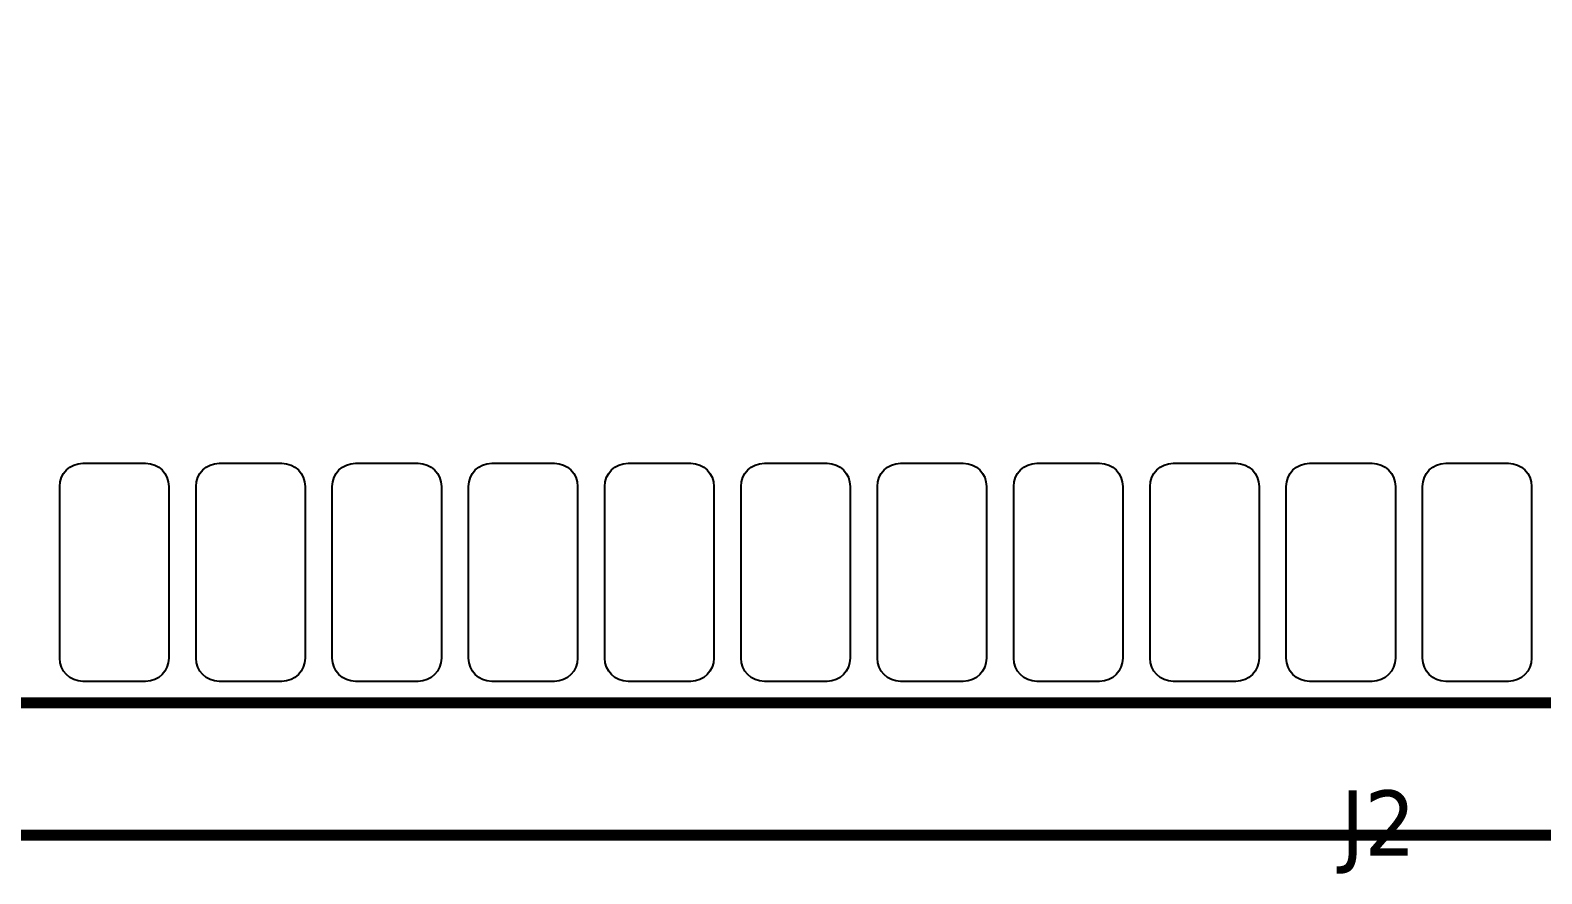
# Model space of a CAD drawing. Header units: millimetres. Extents: x 123.5 to 144.3, y 105.4 to 121.6.
# Drawn here: x 130.424 to 132.254, y 111.112 to 112.133 of the extents above; entities that cross this region are included whole.
import ezdxf

# ---------------------------------------------------------------- set-up
doc = ezdxf.new("R2010")
doc.units = ezdxf.units.MM
doc.layers.add('DESC', color=250, linetype='Continuous')
doc.styles.get("Standard").update_dxf_attribs({"font": 'tahoma.ttf'})

# ---------------------------------------------------------------- blocks, each defined once
blk = doc.blocks.new('muflai2c')
at = {"const_width": 0.008}
for points in [[(146.8028, 109.2399), (151.528, 109.2399), (151.528, 112.1493), (146.8028, 112.1493), (146.8028, 109.2399)], [(146.8028, 109.2399), (151.528, 109.2399), (151.528, 112.1493), (146.8028, 112.1493), (146.8028, 109.2399)], [(146.8028, 109.2399), (151.528, 109.2399), (151.528, 112.1493), (146.8028, 112.1493), (146.8028, 109.2399)], [(147.5938, 109.3371), (148.1057, 109.3371)], [(147.5938, 109.3371), (148.1057, 109.3371)], [(147.5938, 109.3371), (148.1057, 109.3371)], [(148.1024, 109.3371), (151.2553, 109.3371)], [(148.1024, 109.3371), (151.2553, 109.3371)], [(148.1024, 109.3371), (151.2553, 109.3371)]]:
    blk.add_lwpolyline(points, dxfattribs=at)
for points in [[(148.1648, 109.3528), (148.1188, 109.3528), (148.1153, 109.3531), (148.1121, 109.3541), (148.1092, 109.3557), (148.1067, 109.3577), (148.1046, 109.3602), (148.1031, 109.3631), (148.1021, 109.3663), (148.1018, 109.3698), (148.1018, 109.4958), (148.1021, 109.4993), (148.1031, 109.5025), (148.1046, 109.5054), (148.1067, 109.5079), (148.1092, 109.51), (148.1121, 109.5115), (148.1153, 109.5125), (148.1188, 109.5128), (148.1648, 109.5128), (148.1683, 109.5125), (148.1715, 109.5115), (148.1744, 109.51), (148.1769, 109.5079), (148.1789, 109.5054), (148.1805, 109.5025), (148.1814, 109.4993), (148.1818, 109.4958), (148.1818, 109.3698), (148.1814, 109.3663), (148.1805, 109.3631), (148.1789, 109.3602), (148.1769, 109.3577), (148.1744, 109.3557), (148.1715, 109.3541), (148.1683, 109.3531), (148.1648, 109.3528)], [(148.2648, 109.3528), (148.2188, 109.3528), (148.2153, 109.3531), (148.2121, 109.3541), (148.2092, 109.3557), (148.2067, 109.3577), (148.2046, 109.3602), (148.2031, 109.3631), (148.2021, 109.3663), (148.2018, 109.3698), (148.2018, 109.4958), (148.2021, 109.4993), (148.2031, 109.5025), (148.2046, 109.5054), (148.2067, 109.5079), (148.2092, 109.51), (148.2121, 109.5115), (148.2153, 109.5125), (148.2188, 109.5128), (148.2648, 109.5128), (148.2683, 109.5125), (148.2715, 109.5115), (148.2744, 109.51), (148.2769, 109.5079), (148.2789, 109.5054), (148.2805, 109.5025), (148.2814, 109.4993), (148.2818, 109.4958), (148.2818, 109.3698), (148.2814, 109.3663), (148.2805, 109.3631), (148.2789, 109.3602), (148.2769, 109.3577), (148.2744, 109.3557), (148.2715, 109.3541), (148.2683, 109.3531), (148.2648, 109.3528)], [(148.3648, 109.3528), (148.3188, 109.3528), (148.3153, 109.3531), (148.3121, 109.3541), (148.3092, 109.3557), (148.3067, 109.3577), (148.3046, 109.3602), (148.3031, 109.3631), (148.3021, 109.3663), (148.3018, 109.3698), (148.3018, 109.4958), (148.3021, 109.4993), (148.3031, 109.5025), (148.3046, 109.5054), (148.3067, 109.5079), (148.3092, 109.51), (148.3121, 109.5115), (148.3153, 109.5125), (148.3188, 109.5128), (148.3648, 109.5128), (148.3683, 109.5125), (148.3715, 109.5115), (148.3744, 109.51), (148.3769, 109.5079), (148.3789, 109.5054), (148.3805, 109.5025), (148.3814, 109.4993), (148.3818, 109.4958), (148.3818, 109.3698), (148.3814, 109.3663), (148.3805, 109.3631), (148.3789, 109.3602), (148.3769, 109.3577), (148.3744, 109.3557), (148.3715, 109.3541), (148.3683, 109.3531), (148.3648, 109.3528)], [(148.4648, 109.3528), (148.4188, 109.3528), (148.4153, 109.3531), (148.4121, 109.3541), (148.4092, 109.3557), (148.4067, 109.3577), (148.4046, 109.3602), (148.4031, 109.3631), (148.4021, 109.3663), (148.4018, 109.3698), (148.4018, 109.4958), (148.4021, 109.4993), (148.4031, 109.5025), (148.4046, 109.5054), (148.4067, 109.5079), (148.4092, 109.51), (148.4121, 109.5115), (148.4153, 109.5125), (148.4188, 109.5128), (148.4648, 109.5128), (148.4683, 109.5125), (148.4715, 109.5115), (148.4744, 109.51), (148.4769, 109.5079), (148.4789, 109.5054), (148.4805, 109.5025), (148.4814, 109.4993), (148.4818, 109.4958), (148.4818, 109.3698), (148.4814, 109.3663), (148.4805, 109.3631), (148.4789, 109.3602), (148.4769, 109.3577), (148.4744, 109.3557), (148.4715, 109.3541), (148.4683, 109.3531), (148.4648, 109.3528)], [(148.5648, 109.3528), (148.5188, 109.3528), (148.5153, 109.3531), (148.5121, 109.3541), (148.5092, 109.3557), (148.5067, 109.3577), (148.5046, 109.3602), (148.5031, 109.3631), (148.5021, 109.3663), (148.5018, 109.3698), (148.5018, 109.4958), (148.5021, 109.4993), (148.5031, 109.5025), (148.5046, 109.5054), (148.5067, 109.5079), (148.5092, 109.51), (148.5121, 109.5115), (148.5153, 109.5125), (148.5188, 109.5128), (148.5648, 109.5128), (148.5683, 109.5125), (148.5715, 109.5115), (148.5744, 109.51), (148.5769, 109.5079), (148.5789, 109.5054), (148.5805, 109.5025), (148.5814, 109.4993), (148.5818, 109.4958), (148.5818, 109.3698), (148.5814, 109.3663), (148.5805, 109.3631), (148.5789, 109.3602), (148.5769, 109.3577), (148.5744, 109.3557), (148.5715, 109.3541), (148.5683, 109.3531), (148.5648, 109.3528)], [(148.6648, 109.3528), (148.6188, 109.3528), (148.6153, 109.3531), (148.6121, 109.3541), (148.6092, 109.3557), (148.6067, 109.3577), (148.6046, 109.3602), (148.6031, 109.3631), (148.6021, 109.3663), (148.6018, 109.3698), (148.6018, 109.4958), (148.6021, 109.4993), (148.6031, 109.5025), (148.6046, 109.5054), (148.6067, 109.5079), (148.6092, 109.51), (148.6121, 109.5115), (148.6153, 109.5125), (148.6188, 109.5128), (148.6648, 109.5128), (148.6683, 109.5125), (148.6715, 109.5115), (148.6744, 109.51), (148.6769, 109.5079), (148.6789, 109.5054), (148.6805, 109.5025), (148.6814, 109.4993), (148.6818, 109.4958), (148.6818, 109.3698), (148.6814, 109.3663), (148.6805, 109.3631), (148.6789, 109.3602), (148.6769, 109.3577), (148.6744, 109.3557), (148.6715, 109.3541), (148.6683, 109.3531), (148.6648, 109.3528)], [(148.7648, 109.3528), (148.7188, 109.3528), (148.7153, 109.3531), (148.7121, 109.3541), (148.7092, 109.3557), (148.7067, 109.3577), (148.7046, 109.3602), (148.7031, 109.3631), (148.7021, 109.3663), (148.7018, 109.3698), (148.7018, 109.4958), (148.7021, 109.4993), (148.7031, 109.5025), (148.7046, 109.5054), (148.7067, 109.5079), (148.7092, 109.51), (148.7121, 109.5115), (148.7153, 109.5125), (148.7188, 109.5128), (148.7648, 109.5128), (148.7683, 109.5125), (148.7715, 109.5115), (148.7744, 109.51), (148.7769, 109.5079), (148.7789, 109.5054), (148.7805, 109.5025), (148.7814, 109.4993), (148.7818, 109.4958), (148.7818, 109.3698), (148.7814, 109.3663), (148.7805, 109.3631), (148.7789, 109.3602), (148.7769, 109.3577), (148.7744, 109.3557), (148.7715, 109.3541), (148.7683, 109.3531), (148.7648, 109.3528)], [(148.8648, 109.3528), (148.8188, 109.3528), (148.8153, 109.3531), (148.8121, 109.3541), (148.8092, 109.3557), (148.8067, 109.3577), (148.8046, 109.3602), (148.8031, 109.3631), (148.8021, 109.3663), (148.8018, 109.3698), (148.8018, 109.4958), (148.8021, 109.4993), (148.8031, 109.5025), (148.8046, 109.5054), (148.8067, 109.5079), (148.8092, 109.51), (148.8121, 109.5115), (148.8153, 109.5125), (148.8188, 109.5128), (148.8648, 109.5128), (148.8683, 109.5125), (148.8715, 109.5115), (148.8744, 109.51), (148.8769, 109.5079), (148.8789, 109.5054), (148.8805, 109.5025), (148.8814, 109.4993), (148.8818, 109.4958), (148.8818, 109.3698), (148.8814, 109.3663), (148.8805, 109.3631), (148.8789, 109.3602), (148.8769, 109.3577), (148.8744, 109.3557), (148.8715, 109.3541), (148.8683, 109.3531), (148.8648, 109.3528)], [(148.9648, 109.3528), (148.9188, 109.3528), (148.9153, 109.3531), (148.9121, 109.3541), (148.9092, 109.3557), (148.9067, 109.3577), (148.9046, 109.3602), (148.9031, 109.3631), (148.9021, 109.3663), (148.9018, 109.3698), (148.9018, 109.4958), (148.9021, 109.4993), (148.9031, 109.5025), (148.9046, 109.5054), (148.9067, 109.5079), (148.9092, 109.51), (148.9121, 109.5115), (148.9153, 109.5125), (148.9188, 109.5128), (148.9648, 109.5128), (148.9683, 109.5125), (148.9715, 109.5115), (148.9744, 109.51), (148.9769, 109.5079), (148.9789, 109.5054), (148.9805, 109.5025), (148.9814, 109.4993), (148.9818, 109.4958), (148.9818, 109.3698), (148.9814, 109.3663), (148.9805, 109.3631), (148.9789, 109.3602), (148.9769, 109.3577), (148.9744, 109.3557), (148.9715, 109.3541), (148.9683, 109.3531), (148.9648, 109.3528)], [(149.0648, 109.3528), (149.0188, 109.3528), (149.0153, 109.3531), (149.0121, 109.3541), (149.0092, 109.3557), (149.0067, 109.3577), (149.0046, 109.3602), (149.0031, 109.3631), (149.0021, 109.3663), (149.0018, 109.3698), (149.0018, 109.4958), (149.0021, 109.4993), (149.0031, 109.5025), (149.0046, 109.5054), (149.0067, 109.5079), (149.0092, 109.51), (149.0121, 109.5115), (149.0153, 109.5125), (149.0188, 109.5128), (149.0648, 109.5128), (149.0683, 109.5125), (149.0715, 109.5115), (149.0744, 109.51), (149.0769, 109.5079), (149.0789, 109.5054), (149.0805, 109.5025), (149.0814, 109.4993), (149.0818, 109.4958), (149.0818, 109.3698), (149.0814, 109.3663), (149.0805, 109.3631), (149.0789, 109.3602), (149.0769, 109.3577), (149.0744, 109.3557), (149.0715, 109.3541), (149.0683, 109.3531), (149.0648, 109.3528)], [(149.1648, 109.3528), (149.1188, 109.3528), (149.1153, 109.3531), (149.1121, 109.3541), (149.1092, 109.3557), (149.1067, 109.3577), (149.1046, 109.3602), (149.1031, 109.3631), (149.1021, 109.3663), (149.1018, 109.3698), (149.1018, 109.4958), (149.1021, 109.4993), (149.1031, 109.5025), (149.1046, 109.5054), (149.1067, 109.5079), (149.1092, 109.51), (149.1121, 109.5115), (149.1153, 109.5125), (149.1188, 109.5128), (149.1648, 109.5128), (149.1683, 109.5125), (149.1715, 109.5115), (149.1744, 109.51), (149.1769, 109.5079), (149.1789, 109.5054), (149.1805, 109.5025), (149.1814, 109.4993), (149.1818, 109.4958), (149.1818, 109.3698), (149.1814, 109.3663), (149.1805, 109.3631), (149.1789, 109.3602), (149.1769, 109.3577), (149.1744, 109.3557), (149.1715, 109.3541), (149.1683, 109.3531), (149.1648, 109.3528)]]:
    blk.add_lwpolyline(points, close=True)
at = {"width": 1.041667}
blk.add_text('J2', height=0.048, dxfattribs=at).set_placement((149.0418, 109.2248))
blk.add_text('J2', height=0.048, dxfattribs=at).set_placement((149.0418, 109.2248))
blk.add_text('J2', height=0.048, dxfattribs=at).set_placement((149.0418, 109.2248))

msp = doc.modelspace()

# ---------------------------------------------------------------- block references
at = {"layer": 'DESC', "xscale": 1.65, "yscale": 1.65, "zscale": 1.65}
msp.add_blockref('muflai2c', (-113.9078, -69.0872), dxfattribs=at)

doc.saveas('drawing.dxf')
